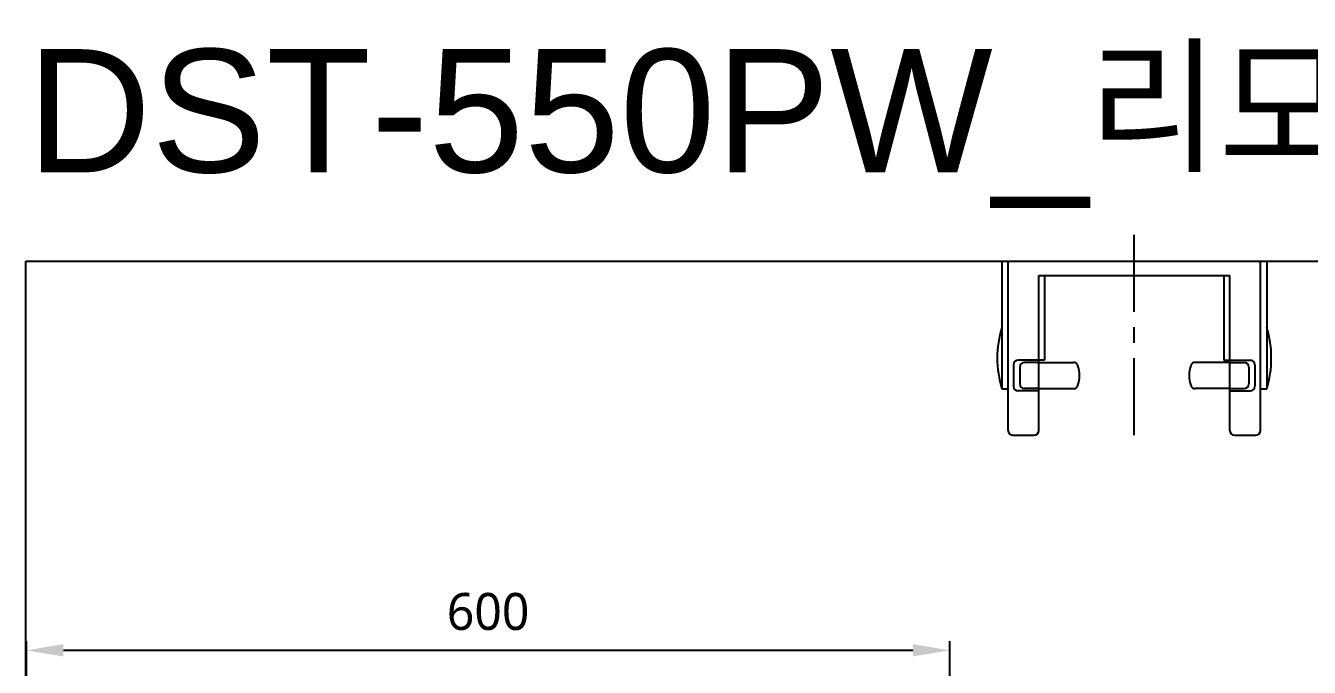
# Model space of a CAD drawing. Extents: x 7905 to 14077, y -986 to 9572.
# Drawn here: x 11396 to 12230, y 1012 to 1429 of the extents above; entities that cross this region are included whole.
import ezdxf

# ---------------------------------------------------------------- set-up
doc = ezdxf.new("R2010")
doc.units = 0
doc.header["$LTSCALE"] = 20
doc.header["$MEASUREMENT"] = 0
doc.linetypes.add('CENTER', pattern=[2, 1.25, -0.25, 0.25, -0.25])
doc.layers.get('0').update_dxf_attribs({"linetype": 'CONTINUOUS'})
doc.layers.get('DEFPOINTS').update_dxf_attribs({"linetype": 'CONTINUOUS'})
for name, color, linetype in [('4', 4, 'CONTINUOUS'), ('CENTER', 2, 'CENTER'), ('SA-DOOR', 4, 'CONTINUOUS')]:
    doc.layers.add(name, color=color, linetype=linetype)
doc.styles.add('GHS', font='romans', dxfattribs={"bigfont": 'ghs'})
doc.styles.get("Standard").update_dxf_attribs({"font": 'NanumGothic.ttf'})
doc.dimstyles.get("Standard").update_dxf_attribs({"dimtxt": 2.5, "dimasz": 2, "dimexe": 2, "dimexo": 1, "dimgap": 1.5, "dimtad": 1, "dimdec": 0, "dimlfac": 10, "dimrnd": 0.5, "dimzin": 0, "dimdsep": 46, "dimtxsty": 'Standard', "dimcen": 0, "dimclrt": 2, "dimadec": 0, "dimazin": 0, "dimtfac": 1, "dimtdec": 0, "dimtmove": 0, "dimatfit": 3, "dimfxl": 0, "dimtolj": 1, "dimtzin": 0, "dimarcsym": 0})

# ---------------------------------------------------------------- blocks, each defined once
blk = doc.blocks.new('*D39')
at = {"color": 3, "lineweight": -2}
for p, q in [((11396.67, 752.12), (11396.67, 1029.15)), ((11996.41, 752.12), (11996.41, 1029.15)), ((11420.67, 1023.15), (11972.41, 1023.15))]:
    blk.add_line(p, q, dxfattribs=at)
at = {"color": 3}
for points in [[(11420.67, 1027.15), (11420.67, 1019.15), (11396.67, 1023.15)], [(11972.41, 1027.15), (11972.41, 1019.15), (11996.41, 1023.15)]]:
    blk.add_solid(points, dxfattribs=at)
at = {"layer": 'DEFPOINTS', "color": 0}
for p in [(11996.41, 1023.15), (11396.67, 750.92), (11996.41, 750.92)]:
    blk.add_point(p, dxfattribs=at)
at = {"color": 2, "insert": (11696.54, 1048.22), "char_height": 24, "attachment_point": 5}
blk.add_mtext('\\A1;600', dxfattribs=at)

msp = doc.modelspace()

# ---------------------------------------------------------------- linework, layer by layer
at = {"layer": '4'}
for p, q in [((12030.20281, 1275.95857), (12202.20281, 1275.95857)), ((12030.20281, 1275.95857), (12030.20281, 1192.95857)), ((12034.20281, 1165.95857), (12034.20281, 1275.95857)), ((12198.20281, 1165.95857), (12198.20281, 1275.95857)), ((12202.20281, 1275.95857), (12202.20281, 1192.95857)), ((12054.20281, 1266.65289), (12178.20281, 1266.65289)), ((12054.20281, 1165.95857), (12054.20281, 1266.65289)), ((12057.97532, 1266.65289), (12057.97532, 1211.65289)), ((12174.43029, 1266.65289), (12174.43029, 1211.65289)), ((12178.20281, 1165.95857), (12178.20281, 1266.65289)), ((12054.20281, 1211.65289), (12040.828, 1211.65289)), ((12054.20281, 1210.15289), (12044.828, 1210.15289)), ((12057.97532, 1211.65289), (12054.20281, 1211.65289)), ((12054.20281, 1210.15289), (12076.65774, 1210.15289)), ((12178.20281, 1210.15289), (12155.74788, 1210.15289)), ((12174.43029, 1211.65289), (12178.20281, 1211.65289)), ((12178.20281, 1211.65289), (12191.57761, 1211.65289)), ((12178.20281, 1210.15289), (12187.57761, 1210.15289)), ((12037.828, 1208.65289), (12037.828, 1194.65289)), ((12041.828, 1207.15289), (12041.828, 1196.15289)), ((12190.57761, 1207.15289), (12190.57761, 1196.15289)), ((12194.57761, 1208.65289), (12194.57761, 1194.65289)), ((12030.20281, 1192.95857), (12034.20281, 1192.95857)), ((12054.20281, 1193.15289), (12044.828, 1193.15289)), ((12054.20281, 1193.15289), (12076.65774, 1193.15289)), ((12178.20281, 1193.15289), (12155.74788, 1193.15289)), ((12178.20281, 1193.15289), (12187.57761, 1193.15289)), ((12198.20281, 1192.95857), (12202.20281, 1192.95857)), ((12054.20281, 1191.65289), (12040.828, 1191.65289)), ((12178.20281, 1191.65289), (12191.57761, 1191.65289)), ((12037.20281, 1162.95857), (12051.20281, 1162.95857)), ((12181.20281, 1162.95857), (12195.20281, 1162.95857))]:
    msp.add_line(p, q, dxfattribs=at)
for centre, radius, start, end in [((12095.37936, 1212.95857), 68.17612, 162.94090658, 197.05909342), ((12137.02625, 1212.95857), 68.17612, 342.94090658, 17.05909342), ((12040.828, 1208.65289), 3, 90, 180), ((12044.828, 1207.15289), 3, 90, 180), ((12076.65774, 1207.15289), 3, 20.74302765, 90), ((12155.74788, 1207.15289), 3, 90, 159.25697235), ((12187.57761, 1207.15289), 3, 0, 90), ((12191.57761, 1208.65289), 3, 0, 90), ((12062.1354, 1201.65289), 18.52895, 339.25697235, 20.74302765), ((12170.27021, 1201.65289), 18.52895, 159.25697235, 200.74302765), ((12040.828, 1194.65289), 3, 180, 270), ((12044.828, 1196.15289), 3, 180, 270), ((12076.65774, 1196.15289), 3, 270, 339.25697235), ((12155.74788, 1196.15289), 3, 200.74302765, 270), ((12187.57761, 1196.15289), 3, 270, 0), ((12191.57761, 1194.65289), 3, 270, 0), ((12037.20281, 1165.95857), 3, 180, 270), ((12051.20281, 1165.95857), 3, 270, 0), ((12181.20281, 1165.95857), 3, 180, 270), ((12195.20281, 1165.95857), 3, 270, 0)]:
    msp.add_arc(centre, radius, start, end, dxfattribs=at)
at = {"layer": 'CENTER', "color": 2, "linetype": 'CENTER', "ltscale": 2}
msp.add_line((12116.20281, 1162.95857), (12116.20281, 1295.71723), dxfattribs=at)
at = {"layer": 'SA-DOOR', "color": 7}
msp.add_lwpolyline([(11396.20281, 1275.95857), (14077.19778, 1275.95857), (14077.19778, -893.3024), (11396.20281, -893.3024)], close=True, dxfattribs=at)

# ---------------------------------------------------------------- texts
at = {"insert": (11397.06113, 1413.62224), "char_height": 80, "width": 2367.0566247, "attachment_point": 1, "style": 'GHS'}
msp.add_mtext('{\\fArial|b0|i0|c0|p34;DST-550PW_}리모델링 설치(기존프레임사용)', dxfattribs=at)

# ---------------------------------------------------------------- dimensions: what is measured, and where the dimension line sits
dim = msp.add_linear_dim(base=(11996.40587, 1023.15344), p1=(11396.66759, 750.92399), p2=(11996.40587, 750.92479), dimstyle='Standard', override={"dimscale": 1.2, "dimtxt": 20, "dimasz": 20, "dimexe": 5, "dimgap": 10, "dimlfac": 1, "dimzin": 8, "dimclrd": 3, "dimclre": 3, "dimazin": 2})
dim.commit()
dim.dimension.update_dxf_attribs({"geometry": '*D39', "text_midpoint": (11696.53673, 1048.21782)})

doc.saveas('drawing.dxf')
